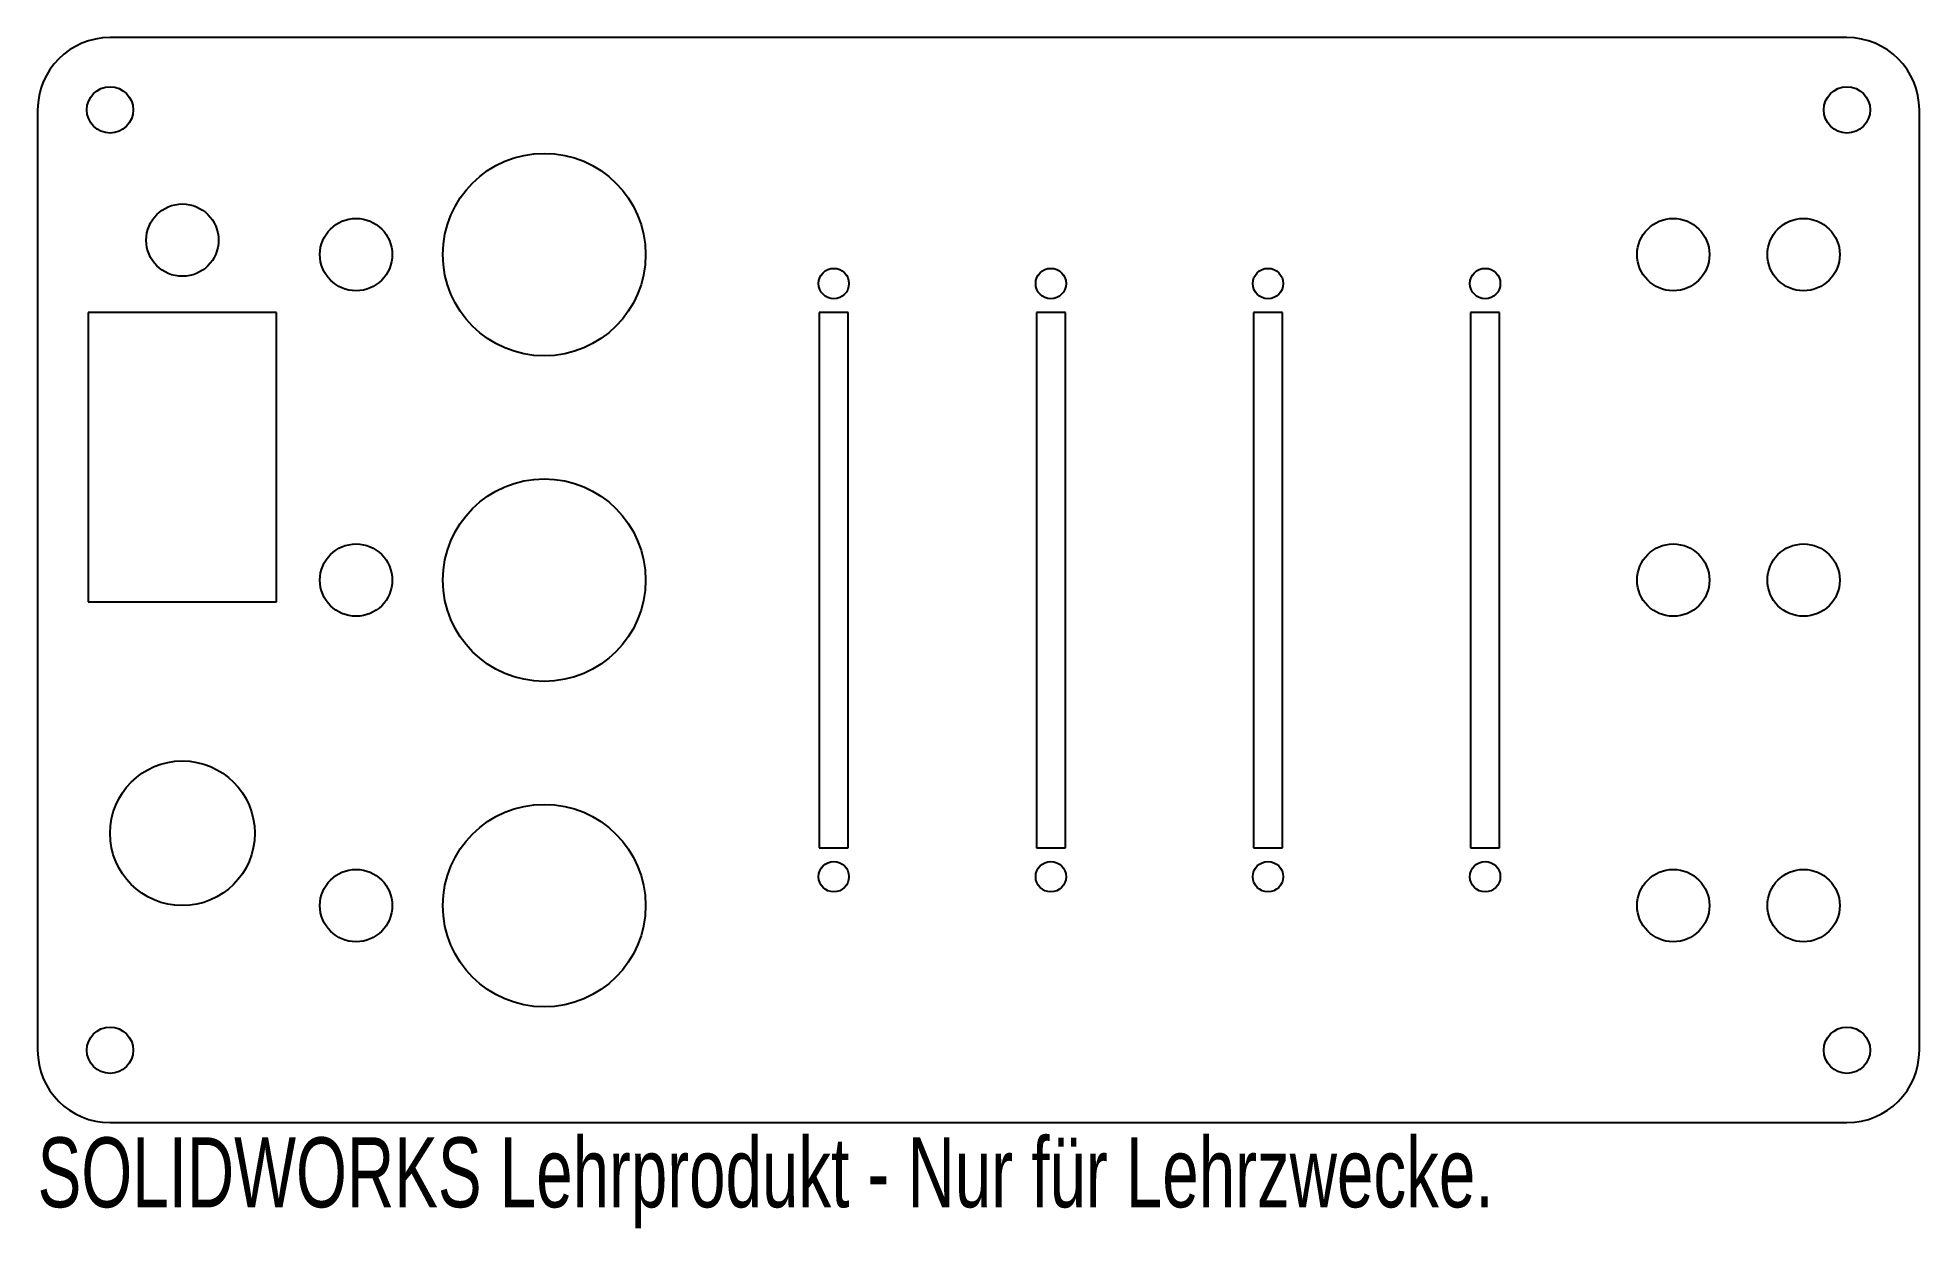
# Model space of a CAD drawing. Header units: millimetres. Extents: x -65 to 65, y -45 to 38.
import ezdxf

# ---------------------------------------------------------------- set-up
doc = ezdxf.new("R2010")
doc.units = ezdxf.units.MM
doc.styles.add('SLDTEXTSTYLE0', font='TXT', dxfattribs={"width": 0.7})

msp = doc.modelspace()

# ---------------------------------------------------------------- linework, layer by layer
at = {"color": 7, "linetype": 'Continuous', "lineweight": 25}
for p, q in [((60, 37.5), (-60, 37.5)), ((-65, 32.5), (-65, -32.5)), ((65, -32.5), (65, 32.5)), ((-61.5, 18.5), (-61.5, -1.5)), ((-48.5, 18.5), (-61.5, 18.5)), ((-48.5, -1.5), (-48.5, 18.5)), ((-11, 18.5), (-11, -18.5)), ((-9, 18.5), (-11, 18.5)), ((-9, -18.5), (-9, 18.5)), ((4, 18.5), (4, -18.5)), ((6, 18.5), (4, 18.5)), ((6, -18.5), (6, 18.5)), ((19, 18.5), (19, -18.5)), ((21, 18.5), (19, 18.5)), ((21, -18.5), (21, 18.5)), ((34, 18.5), (34, -18.5)), ((36, 18.5), (34, 18.5)), ((36, -18.5), (36, 18.5)), ((-61.5, -1.5), (-48.5, -1.5)), ((-11, -18.5), (-9, -18.5)), ((4, -18.5), (6, -18.5)), ((19, -18.5), (21, -18.5)), ((34, -18.5), (36, -18.5)), ((-60, -37.5), (60, -37.5))]:
    msp.add_line(p, q, dxfattribs=at)
for centre, radius in [((-60, 32.5), 1.6), ((60, 32.5), 1.6), ((-30, 22.5), 7), ((-55, 23.5), 2.5), ((-43, 22.5), 2.5), ((48, 22.5), 2.5), ((57, 22.5), 2.5), ((-10, 20.5), 1.05), ((5, 20.5), 1.05), ((20, 20.5), 1.05), ((35, 20.5), 1.05), ((-30, 0), 7), ((-43, 0), 2.5), ((48, 0), 2.5), ((57, 0), 2.5), ((-55, -17.5), 5), ((-30, -22.5), 7), ((-10, -20.5), 1.05), ((5, -20.5), 1.05), ((20, -20.5), 1.05), ((35, -20.5), 1.05), ((-43, -22.5), 2.5), ((48, -22.5), 2.5), ((57, -22.5), 2.5), ((-60, -32.5), 1.6), ((60, -32.5), 1.6)]:
    msp.add_circle(centre, radius, dxfattribs=at)
for centre, start, end in [((-60, 32.5), 90, 180), ((60, 32.5), 0, 90), ((-60, -32.5), 180, 270), ((60, -32.5), 270, 0)]:
    msp.add_arc(centre, 5, start, end, dxfattribs=at)

# ---------------------------------------------------------------- texts
at = {"color": 7, "linetype": 'Continuous', "insert": (-65, -38.52), "char_height": 4.8336, "attachment_point": 1, "style": 'SLDTEXTSTYLE0'}
msp.add_mtext('SOLIDWORKS Lehrprodukt - Nur für Lehrzwecke.', dxfattribs=at)

doc.saveas('drawing.dxf')
